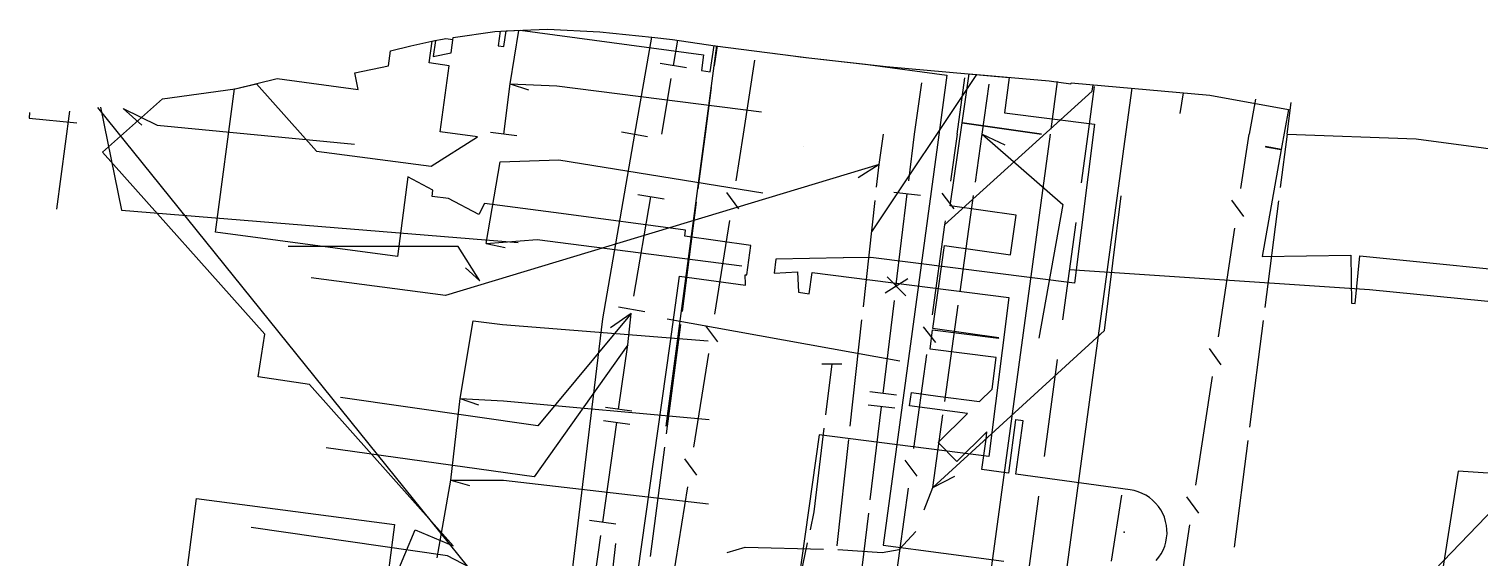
# Model space of a CAD drawing. Header units: metres. Extents: x -3782 to -2031, y 18790 to 19846.
# Drawn here: x -3568 to -3513.6, y 18984.1 to 19003.9 of the extents above; entities that cross this region are included whole.
import ezdxf

# ---------------------------------------------------------------- set-up
doc = ezdxf.new("R2010")
doc.units = ezdxf.units.M
for name, color, linetype in [('ELECTR_CABLE', 7, 'Continuous'), ('ELECTR_CABLE_COMM', 7, 'Continuous'), ('GAS', 7, 'Continuous'), ('HEAT', 7, 'Continuous'), ('OVERHEAD_POWER_LINE', 7, 'Continuous'), ('SEWER', 7, 'Continuous'), ('TREE', 7, 'Continuous'), ('WATER_PIPELINE', 7, 'Continuous')]:
    doc.layers.add(name, color=color, linetype=linetype)

msp = doc.modelspace()

# ---------------------------------------------------------------- linework, layer by layer
at = {"layer": 'ELECTR_CABLE'}
for points in [[(-3549.941, 19001.887), (-3549.619, 19003.886)], [(-3544.656, 19003.635), (-3545.286, 19000)], [(-3542.288, 19002.559), (-3542.181, 19003.302)], [(-3536.404, 18996.339), (-3532.471, 19002.236)], [(-3550.185, 19000), (-3549.941, 19001.887)], [(-3549.941, 19001.887), (-3548.198, 19001.807)], [(-3549.941, 19001.887), (-3549.251, 19001.655)], [(-3548.198, 19001.807), (-3540.531, 19000.841)], [(-3542.632, 19000), (-3542.405, 19001.746)], [(-3532.264, 19000), (-3532.001, 19001.875)], [(-3520.851, 19000), (-3520.698, 19001.189)], [(-3549.689, 18999.936), (-3550.681, 19000.064)], [(-3545.286, 19000), (-3546.486, 18993.085)], [(-3545.779, 19000.085), (-3544.794, 18999.915)], [(-3542.898, 18997.953), (-3542.632, 19000)], [(-3536.126, 18998.859), (-3535.966, 19000)], [(-3532.517, 18998.197), (-3532.264, 19000)], [(-3532.264, 19000), (-3529.252, 18997.367)], [(-3532.264, 19000), (-3531.422, 18999.596)], [(-3520.851, 19000), (-3521.107, 18998.004)], [(-3520.851, 19000), (-3516.012, 18999.82)], [(-3516.012, 18999.82), (-3510.975, 18999.15)], [(-3550.838, 18995.905), (-3550.319, 18998.97)], [(-3550.319, 18998.97), (-3548.117, 18999.033)], [(-3548.117, 18999.033), (-3540.487, 18997.805)], [(-3536.126, 18998.859), (-3552.362, 18993.956)], [(-3536.126, 18998.859), (-3536.915, 18998.359)], [(-3536.219, 18998.016), (-3536.126, 18998.859)], [(-3543.494, 18993.365), (-3542.962, 18997.458)], [(-3536.713, 18993.542), (-3536.274, 18997.519)], [(-3533.093, 18994.095), (-3532.587, 18997.701)], [(-3529.252, 18997.367), (-3530.144, 18992.365)], [(-3527.692, 18992.652), (-3527.058, 18997.694)], [(-3521.171, 18997.508), (-3521.683, 18993.517)], [(-3551.886, 18995.791), (-3558.253, 18995.791)], [(-3551.073, 18994.514), (-3551.886, 18995.791)], [(-3550.838, 18995.905), (-3548.932, 18996.055)], [(-3550.838, 18995.905), (-3550.124, 18995.76)], [(-3548.932, 18996.055), (-3541.268, 18995.066)], [(-3552.362, 18993.956), (-3557.399, 18994.626)], [(-3551.073, 18994.514), (-3551.618, 18994.997)], [(-3533.669, 18989.993), (-3533.162, 18993.6)], [(-3551.819, 18990.109), (-3551.328, 18993.007)], [(-3551.328, 18993.007), (-3550.232, 18992.878)], [(-3546.486, 18993.085), (-3548.152, 18979.236)], [(-3544.067, 18993.085), (-3535.351, 18991.515)], [(-3537.206, 18989.068), (-3536.768, 18993.045)], [(-3521.747, 18993.021), (-3522.259, 18989.03)], [(-3550.232, 18992.878), (-3542.529, 18992.26)], [(-3544.09, 18988.776), (-3543.558, 18992.869)], [(-3534.121, 18986.769), (-3527.692, 18992.652)], [(-3538.275, 18991.398), (-3537.525, 18991.398)], [(-3537.9, 18991.398), (-3538.132, 18989.492)], [(-3552.165, 18987.045), (-3551.819, 18990.109)], [(-3551.819, 18990.109), (-3550.191, 18990.023)], [(-3551.819, 18990.109), (-3551.131, 18989.872)], [(-3550.191, 18990.023), (-3542.495, 18989.318)], [(-3534.121, 18986.769), (-3533.738, 18989.498)], [(-3538.193, 18988.995), (-3538.575, 18985.862)], [(-3544.686, 18984.187), (-3544.154, 18988.28)], [(-3537.7, 18984.596), (-3537.261, 18988.571)], [(-3522.323, 18988.534), (-3522.835, 18984.543)], [(-3552.672, 18984.134), (-3552.165, 18987.045)], [(-3552.165, 18987.045), (-3550.191, 18987.045)], [(-3552.165, 18987.045), (-3551.465, 18986.845)], [(-3550.191, 18987.045), (-3542.513, 18986.167)], [(-3534.121, 18986.769), (-3533.288, 18987.192)], [(-3534.439, 18985.941), (-3534.121, 18986.769)], [(-3538.575, 18985.862), (-3538.715, 18985.192)], [(-3535.382, 18984.45), (-3534.752, 18985.125)], [(-3541.814, 18984.338), (-3541.139, 18984.541)], [(-3541.139, 18984.541), (-3538.213, 18984.464)], [(-3538.818, 18984.703), (-3539.16, 18983.071)], [(-3537.7, 18984.595), (-3537.7, 18984.596)], [(-3537.678, 18984.45), (-3536.012, 18984.337)], [(-3536.012, 18984.337), (-3535.382, 18984.45)]]:
    msp.add_lwpolyline(points, dxfattribs=at)
at = {"layer": 'ELECTR_CABLE_COMM'}
for points in [[(-3541.21, 19000), (-3540.781, 19002.767)], [(-3533.207, 19000), (-3532.914, 19002.109)], [(-3528.144, 19001.606), (-3528.114, 19001.849)], [(-3533.676, 18996.608), (-3528.144, 19001.606)], [(-3522.036, 19001.31), (-3522.271, 19000)], [(-3541.486, 18998.249), (-3541.21, 19000)], [(-3533.207, 19000), (-3533.45, 18998.241)], [(-3522.58, 18997.965), (-3522.271, 19000)], [(-3541.383, 18997.205), (-3541.824, 18997.812)], [(-3533.779, 18997.797), (-3533.327, 18997.199)], [(-3522.47, 18996.921), (-3522.915, 18997.525)], [(-3542.273, 18993.266), (-3541.72, 18996.768)], [(-3533.656, 18996.755), (-3533.676, 18996.608)], [(-3533.676, 18996.608), (-3534.143, 18993.237)], [(-3523.423, 18992.411), (-3522.805, 18996.482)], [(-3542.17, 18992.222), (-3542.61, 18992.829)], [(-3534.472, 18992.793), (-3534.02, 18992.196)], [(-3523.313, 18991.368), (-3523.757, 18991.971)], [(-3543.06, 18988.283), (-3542.507, 18991.785)], [(-3534.349, 18991.752), (-3534.836, 18988.234)], [(-3524.265, 18986.857), (-3523.648, 18990.928)], [(-3542.956, 18987.239), (-3543.397, 18987.846)], [(-3535.165, 18987.79), (-3534.713, 18987.192)], [(-3543.847, 18983.3), (-3543.294, 18986.802)], [(-3535.042, 18986.748), (-3535.529, 18983.23)], [(-3524.155, 18985.814), (-3524.6, 18986.417)], [(-3525.108, 18981.303), (-3524.49, 18985.374)], [(-3552.288, 18984.22), (-3559.646, 18985.271)], [(-3544.357, 18980.068), (-3552.288, 18984.22)]]:
    msp.add_lwpolyline(points, dxfattribs=at)
at = {"layer": 'GAS'}
for points in [[(-3542.213, 19003.306), (-3544.115, 18989.073)], [(-3543.678, 19003.513), (-3543.837, 19002.574)], [(-3544.33, 19002.657), (-3543.344, 19002.49)], [(-3543.921, 19002.081), (-3544.275, 19000)], [(-3534.806, 19000), (-3534.531, 19001.919)], [(-3566.445, 19000.855), (-3566.934, 18997.196)], [(-3538.68, 18967.882), (-3565.381, 19000.999)], [(-3535.017, 18998.257), (-3534.806, 19000)], [(-3534.58, 18997.701), (-3535.573, 18997.821)], [(-3545.306, 18993.931), (-3544.674, 18997.648)], [(-3544.181, 18997.565), (-3545.167, 18997.732)], [(-3535.497, 18994.275), (-3535.076, 18997.761)], [(-3535.899, 18994.062), (-3535.051, 18994.592)], [(-3535.829, 18994.658), (-3535.127, 18993.947)], [(-3544.897, 18993.354), (-3545.883, 18993.522)], [(-3535.977, 18990.293), (-3535.557, 18993.779)], [(-3545.416, 18993.284), (-3548.901, 18989.085)], [(-3545.416, 18993.284), (-3546.183, 18992.751)], [(-3545.541, 18992.112), (-3545.416, 18993.284)], [(-3545.541, 18992.112), (-3549.046, 18987.175)], [(-3545.881, 18989.7), (-3545.541, 18992.112)], [(-3535.481, 18990.233), (-3536.474, 18990.353)], [(-3548.901, 18989.085), (-3556.302, 18990.136)], [(-3545.386, 18989.63), (-3546.377, 18989.77)], [(-3535.541, 18989.737), (-3536.533, 18989.856)], [(-3536.457, 18986.311), (-3536.037, 18989.796)], [(-3546.478, 18985.471), (-3545.951, 18989.205)], [(-3545.456, 18989.135), (-3546.446, 18989.274)], [(-3549.046, 18987.175), (-3556.829, 18988.256)], [(-3545.983, 18985.401), (-3546.973, 18985.541)], [(-3536.938, 18982.329), (-3536.517, 18985.814)], [(-3547.075, 18981.242), (-3546.548, 18984.976)], [(-3546.865, 18976.91), (-3545.992, 18984.676)]]:
    msp.add_lwpolyline(points, dxfattribs=at)
at = {"layer": 'HEAT'}
for points in [[(-3529.458, 19001.968), (-3529.7, 19000.188)], [(-3528.071, 19001.784), (-3528.313, 19000)], [(-3526.666, 19001.721), (-3526.926, 18999.812)], [(-3567.943, 19000.805), (-3567.96, 19000.595)], [(-3567.96, 19000.595), (-3566.174, 19000.421)], [(-3565.286, 19001.012), (-3564.492, 18997.16)], [(-3564.435, 19000.957), (-3563.163, 19000.339)], [(-3564.435, 19000.957), (-3563.734, 19000.339)], [(-3563.163, 19000.339), (-3555.766, 18999.621)], [(-3529.726, 18999.996), (-3534.601, 18964.096)], [(-3526.899, 19000.004), (-3531.449, 18966.494)], [(-3528.313, 19000), (-3528.56, 18998.18)], [(-3564.492, 18997.16), (-3549.639, 18995.949)], [(-3528.762, 18996.694), (-3529.256, 18993.054)], [(-3529.001, 18994.934), (-3517.758, 18994.186)], [(-3517.758, 18994.186), (-3503.324, 18992.762)], [(-3533.025, 18965.295), (-3507.93, 18991.365)], [(-3529.458, 18991.568), (-3529.952, 18987.928)], [(-3530.154, 18986.442), (-3530.648, 18982.802)]]:
    msp.add_lwpolyline(points, dxfattribs=at)
at = {"layer": 'OVERHEAD_POWER_LINE'}
for points in [[(-3524.848, 19000.772), (-3524.729, 19001.549)], [(-3527.424, 18984.018), (-3527.044, 18986.489)]]:
    msp.add_lwpolyline(points, dxfattribs=at)
at = {"layer": 'SEWER'}
for points in [[(-3562.462, 18980.412), (-3561.683, 18986.361), (-3554.277, 18985.392), (-3554.666, 18982.418), (-3553.501, 18985.182), (-3552.081, 18984.584), (-3557.459, 18990.628), (-3559.374, 18990.919), (-3559.132, 18992.509), (-3565.204, 18999.332), (-3562.962, 19001.327), (-3560.243, 19001.695), (-3559.448, 19001.89), (-3557.2, 18999.363), (-3552.906, 18998.804), (-3551.163, 18999.898), (-3552.565, 19000.091), (-3552.225, 19002.561), (-3552.977, 19002.665), (-3552.865, 19003.481), (-3552.764, 19003.504), (-3552.474, 19003.561), (-3552.352, 19003.578), (-3552.09, 19003.542), (-3552.08, 19003.618), (-3550.522, 19003.845), (-3550.319, 19003.854), (-3550.394, 19003.309), (-3550.177, 19003.279), (-3550.089, 19003.865), (-3548.551, 19003.936), (-3546.581, 19003.832), (-3544.636, 19003.633), (-3543.87, 19003.54), (-3542.263, 19003.312), (-3538.76, 19002.854), (-3536.546, 19002.611), (-3533.589, 19002.209), (-3533.945, 18999.596), (-3535.98, 18984.617), (-3531.453, 18984.01)], [(-3525.747, 18984.039), (-3525.649, 18984.161), (-3525.563, 18984.293), (-3525.491, 18984.432), (-3525.432, 18984.578), (-3525.389, 18984.729), (-3525.36, 18984.883), (-3525.346, 18985.039), (-3525.348, 18985.196), (-3525.365, 18985.353), (-3525.397, 18985.506), (-3525.445, 18985.656), (-3525.506, 18985.8), (-3525.582, 18985.938), (-3525.671, 18986.067), (-3525.772, 18986.188), (-3525.884, 18986.297), (-3526.006, 18986.396), (-3526.138, 18986.481), (-3526.277, 18986.554), (-3526.423, 18986.612), (-3526.574, 18986.656), (-3526.728, 18986.685), (-3531.007, 18987.27), (-3530.734, 18989.267), (-3531.01, 18989.304), (-3531.019, 18989.304), (-3531.283, 18987.308), (-3532.275, 18987.444), (-3532.123, 18988.586), (-3532.09, 18988.854), (-3533.219, 18987.747), (-3533.919, 18988.462), (-3532.815, 18989.543), (-3534.985, 18989.83), (-3534.919, 18990.326), (-3533.928, 18990.195), (-3532.362, 18989.987), (-3531.89, 18990.449), (-3531.741, 18991.643), (-3534.215, 18991.953), (-3534.125, 18992.674), (-3531.651, 18992.365), (-3531.65, 18992.374), (-3534.118, 18992.725), (-3533.675, 18995.832), (-3531.207, 18995.48), (-3530.995, 18996.965), (-3533.464, 18997.317), (-3533.021, 19000.423), (-3530.051, 19000), (-3533.021, 19000.424), (-3532.759, 19002.261), (-3529.755, 19001.995), (-3528.945, 19001.879), (-3528.939, 19001.922), (-3523.744, 19001.462), (-3520.793, 19000.918), (-3521.066, 18999.432), (-3521.656, 18999.541), (-3521.659, 18999.527), (-3521.069, 18999.421), (-3521.786, 18995.423), (-3518.462, 18995.466), (-3518.439, 18993.669), (-3518.303, 18993.66), (-3518.123, 18995.451), (-3510.649, 18994.699)], [(-3511.617, 18987.194), (-3514.439, 18987.385), (-3515.295, 18982.01), (-3518.257, 18982.481), (-3517.242, 18980.882), (-3515.089, 18980.682), (-3515.218, 18979.287), (-3512.587, 18980.389)]]:
    msp.add_lwpolyline(points, dxfattribs=at)
at = {"layer": 'TREE'}
msp.add_point((-3526.945, 18985.1), dxfattribs=at)
at = {"layer": 'WATER_PIPELINE'}
for points in [[(-3545.159, 18983.58), (-3543.952, 18992.152), (-3543.606, 18994.69), (-3541.129, 18994.352), (-3541.125, 18994.379), (-3541.145, 18994.736), (-3541.076, 18994.739), (-3540.926, 18995.838), (-3543.403, 18996.176), (-3543.372, 18996.404), (-3548.038, 18997.026), (-3550.898, 18997.408), (-3551.121, 18996.988), (-3552.246, 18997.587), (-3552.865, 18997.67), (-3552.834, 18997.901), (-3553.769, 18998.399), (-3554.165, 18995.425), (-3560.98, 18996.334), (-3560.266, 19001.692), (-3560.243, 19001.695), (-3558.674, 19002.079), (-3555.632, 19001.674), (-3555.761, 19002.292), (-3554.503, 19002.554), (-3554.428, 19003.118), (-3553.66, 19003.306), (-3552.764, 19003.504), (-3552.744, 19003.508), (-3552.824, 19002.904), (-3552.148, 19003.045), (-3552.072, 19003.619), (-3550.522, 19003.845), (-3549.569, 19003.889), (-3542.705, 19002.974), (-3542.784, 19002.379), (-3542.459, 19002.336), (-3542.309, 19003.319), (-3542.263, 19003.312), (-3539.345, 19002.931), (-3539.085, 19002.891), (-3539.084, 19002.896), (-3538.76, 19002.854), (-3535.866, 19002.536), (-3531.253, 19002.127), (-3531.429, 19000.803), (-3528.058, 19000.375), (-3528.812, 18994.423), (-3536.432, 18995.389), (-3537.458, 18995.368), (-3537.458, 18995.366), (-3537.472, 18995.368), (-3539.991, 18995.317), (-3540.062, 18994.795), (-3539.181, 18994.844), (-3539.14, 18994.081), (-3538.741, 18994.027), (-3538.64, 18994.824), (-3531.266, 18993.89), (-3532.021, 18987.937), (-3538.373, 18988.742), (-3539.295, 18982.194)], [(-3538.94, 18999.541), (-3538.94, 18999.542)]]:
    msp.add_lwpolyline(points, dxfattribs=at)

doc.saveas('drawing.dxf')
